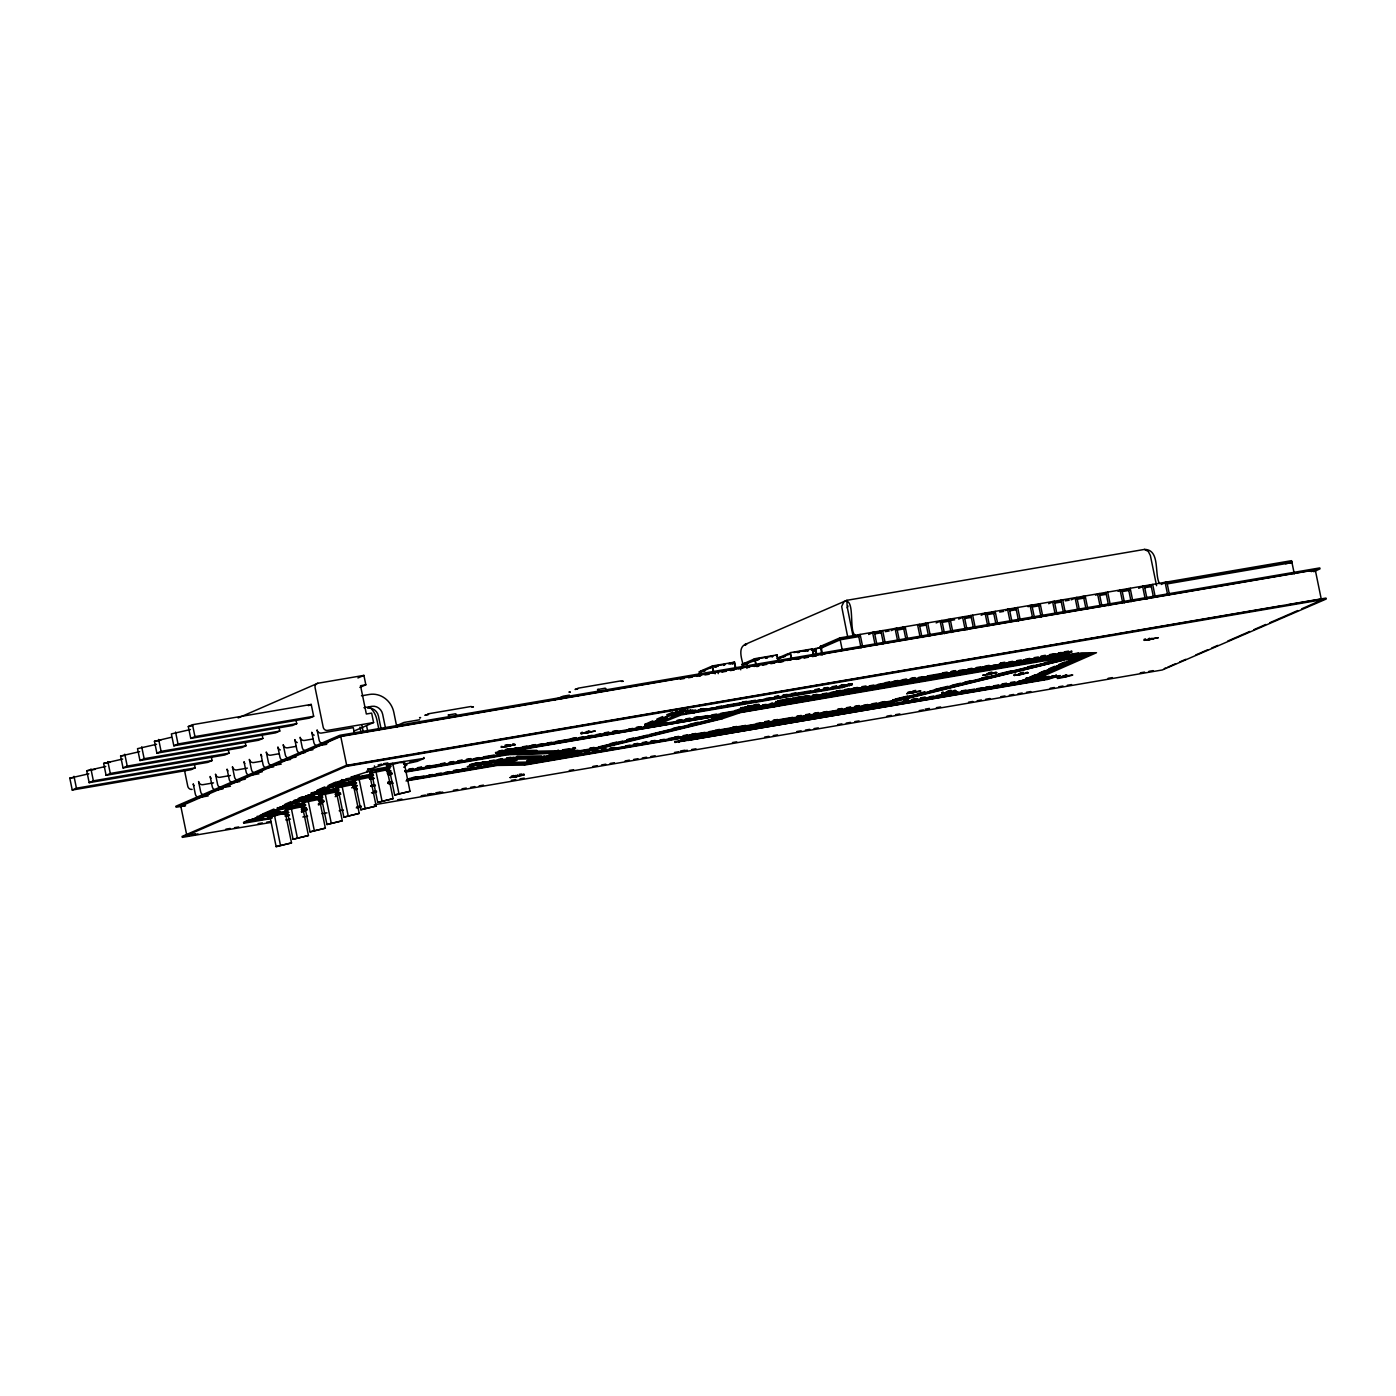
<?xml version="1.0" encoding="UTF-8"?>
<svg xmlns="http://www.w3.org/2000/svg" width="1396" height="1396" viewBox="0 0 1396 1396"><rect width="100%" height="100%" fill="white"/><g stroke="black" fill="none" stroke-linecap="round" stroke-linejoin="round"><path stroke-width="1.5" d="M847.232 607.888L846.849 600.315L1144.511 549.413C1160.53 549.605 1154.108 574.28 1159.535 583.65M473.419 706.882L471.691 707.022M623.14 681.3L621.412 681.423M561.227 698.419L562.099 698.593M268.817 813.502L282.341 809.052L282.149 808.11L268.625 812.559L268.817 813.502L272.447 813.118M472.912 764.432L475.722 764.415M406.864 779.474L508.825 762.042C539.816 755.882 474.884 765.566 467.206 766.77C470.33 765.619 492.526 758.464 483.068 763.909L482.876 762.966L480.468 763.368L480.66 764.31L472.878 765.654L482.353 763.577L482.161 762.635L502.595 759.145M509.121 750.996L501.321 752.322L505.282 751.031M514.81 759.581L504.549 759.703M554.578 752.374L552.921 753.247L556.271 753.247L554.578 753.98M558.819 751.868L561.628 751.833M567.23 751.013L570.004 749.809L569.743 748.727L567.23 751.013C570.563 751.467 548.75 755.48 564.665 750.961L564.455 750.001M561.593 752.776L563.286 752.043M678.665 727.473L714.263 718.818L714.455 719.76L722.884 716.078L722.692 715.136L709.901 720.388L596.79 747.907L561.785 753.718L573.931 749.896L572.971 749.861L575.361 747.645L573.302 748.919M659.959 722.098L661.006 721.924L659.767 721.156C662.036 724.175 646.191 724.786 653.066 723.285M688.437 712.135L842.783 686.326C847.075 686.221 834.546 688.054 842.783 686.326M698.07 711.07L691.491 711.838M718.765 715.066L715.956 715.101M716.898 717.492L721.139 714.752L731.33 712.658M722.884 716.078C726.653 714.717 742.812 710.25 717.352 719.516L595.586 749.059L538.664 758.796L510.168 759.267L472.878 765.654M730.911 713.356L721.662 715.153L722.692 715.136M753.159 705.538L752.444 706.969L760.105 706.882L945.092 675.263C949.367 675.158 936.838 676.99 945.092 675.263M758.272 705.853L758.813 704.439L755.533 704.474L759.005 705.381M787.955 699.728L785.145 699.745M862.763 647.168L860.145 634.43L882.656 630.591L885.273 643.329M882.656 630.591L905.149 626.734L907.766 639.473M846.482 684.721L844.789 685.453M905.149 626.734L927.659 622.895L930.277 635.634M927.659 622.895L950.17 619.056L952.77 631.777M950.17 619.056L972.663 615.2L975.281 627.938M972.663 615.2L995.173 611.361L997.774 624.082M995.173 611.361L1017.667 607.504L1019.848 618.114M1017.667 607.504L1040.177 603.665L1042.777 616.386M1040.177 603.665L1062.67 599.809L1065.288 612.547M1062.67 599.809L1085.181 595.97L1087.781 608.691M1085.181 595.97L1107.674 592.113L1109.855 602.723M1023.198 679.904L1023.268 680.55M1107.674 592.113L1130.184 588.274L1132.784 600.995M1042.917 675.018L1043.807 676.257L1037.647 678.63L1060.384 675.577L1047.244 679.451L674.861 742.463L687.443 738.728L1019.673 681.876L1080.434 655.98L891.904 702.275L524.582 765.078L497.22 765.427L406.027 780.957M1071.43 655.998L1062.426 657.533L1063.42 658.72C1060.768 657.708 1078.707 655.457 1067.905 657.952L1067.713 657.01L1067.015 658.354L1062.513 659.121L1059.721 658.249M1130.184 588.274L1152.677 584.418L1155.295 597.156M1079.998 655.3L1072.18 656.417M1152.677 584.418L1291.579 560.669L1294.301 573.878M745.324 645.301L746.86 643.853C737.297 646.278 741.538 658.458 743.178 664.95M268.381 816.276L270.772 816.677M286.285 814.2L280.771 814.252L267.962 817.655L270.964 817.62M319.963 798.495L314.432 798.564M336.104 786.786L338.495 787.187M337.483 790.694L334.935 791.794M388.28 768.568L385.732 769.685M404.805 762.582L399.273 762.635L386.483 766.055L389.467 766.02M501.164 746.389L502.996 746.703M484.569 762.233L482.353 762.216M514.67 744.085L512.856 743.771M511.529 750.577L513.013 748.902L511.32 749.635L515.595 748.902M523.884 773.977L521.93 774.832M687.757 709.761L685.82 710.599M770.697 705.538L770.889 706.481C763.525 706.969 788.147 700.286 781.708 705.085L781.516 704.142M776.263 701.717L788.147 700.67L787.606 699.832M834.791 688.141L836.291 686.466M1064.537 653.223L1069.039 651.67L1064.066 652.072M1057.4 677.165L1059.337 676.327M716.113 666.625L717.37 666.293L715.537 666.52M848 605.969L847.407 607.853L853.026 636.053M424.995 715.258L428.537 714.403L426.984 714.63M855.19 635.145C848.454 631.812 855.818 596.842 843.987 601.606L841.666 606.457L847.704 636.96M765.636 658.266L767.242 657.673L766.072 657.987M194.341 763.944L195.143 767.905L190.955 769.737L72.243 790.031L69.8 778.148L88.838 773.785M211.267 756.58L212.087 760.541L207.882 762.356L89.17 782.667L86.727 770.784L105.764 766.421M228.194 749.198L229.014 753.159L224.808 754.992L106.096 775.286L103.653 763.403L122.691 759.04M245.12 741.834L245.94 745.796L241.735 747.61L123.023 767.922L120.597 756.039L139.635 751.659M156.561 744.295L137.523 748.657L139.966 760.541L258.679 740.246L262.867 738.414L262.064 734.453M278.991 727.089L279.793 731.05L275.605 732.865L156.893 753.159L154.45 741.293L171.376 737.28M190.414 729.55L171.376 733.912L173.819 745.796L292.532 725.501L296.737 723.669L295.917 719.708M188.303 726.531L192.508 724.716L311.221 704.422L313.664 716.288L309.458 718.12L190.746 738.414L188.303 726.531L192.543 725.815M72.243 790.031L76.431 788.199L195.143 767.905M89.17 782.667L93.375 780.835L212.087 760.541M106.096 775.286L110.301 773.454L229.014 753.159M123.023 767.922L127.228 766.09L245.94 745.796M139.966 760.541L144.154 758.709L262.867 738.414M156.893 753.159L161.081 751.345L279.793 731.05M173.819 745.796L178.025 743.963L296.737 723.669M190.746 738.414L194.951 736.599L313.664 716.288M238.175 717.945L317.834 683.255L363.902 675.385L365.839 684.808L359.871 687.408M357.934 677.985L363.902 675.385M308.429 705.626L311.221 704.422M186.802 835.401L180.799 806.173L340.764 736.495L1315.259 569.882L1321.262 599.111L1286.92 604.991M353.677 731.207L373.587 722.535L371.65 713.094L366.345 714.002L360.534 685.715L365.839 684.808M249.273 819.801L243.462 822.331L253.845 820.551M262.326 814.112L273.93 809.052L274.139 809.994L260.581 815.892L260.389 814.95L269.393 813.414M285.063 804.218L290.874 801.688L291.066 802.63L277.525 808.528L277.315 807.586M298.116 798.529L301.99 796.837M316.997 790.311L324.727 786.943L324.919 787.885L311.378 793.783L311.186 792.841L321.569 791.061M330.049 784.622L335.86 782.092M250.791 819.731L261.436 816.171M338.827 781.394L333.731 783.61L337.937 783.557M257.196 817.375L257.004 816.433C298.412 810.099 247.668 817.951 243.654 823.274L270.667 818.649M336.419 784.046L328.112 785.459L328.304 786.402L341.846 780.504L373.011 775.181M263.355 815.927L257.789 817.288L251.681 819.941L251.873 820.883L272.36 817.916M304.066 803.538L289.112 806.103L285.552 805.195L299.076 800.728L322.598 796.715M314.152 793.801L308.568 795.162L302.478 797.814L302.67 798.756L321.01 796.156M391.072 766.491L371.982 769.754L371.79 768.812L367.602 768.864L367.794 769.807L383.83 764.589L424.087 758.377L423.895 757.435M251.873 820.883L265.415 816.416L288.92 812.402M285.744 806.138L299.268 801.67L322.79 797.657M302.67 798.756L316.194 794.307L337.57 790.642M325.704 788.74L325.495 787.798L319.405 790.45L319.597 791.392L333.121 786.925L356.643 782.912M342.631 781.359L342.439 780.416L336.331 783.069L336.541 784.011L350.064 779.544L373.57 775.53M265.135 815.264L273.319 814.095L279.235 811.512L279.427 812.455M280.282 812.088L273.511 815.037L273.319 814.095M553.758 700.286L563.164 696.203L569.394 695.138M301.99 810.535L305.392 809.052L301.204 809.104M318.916 803.154L322.319 801.67M335.843 795.79L339.245 794.307L335.057 794.359M353.624 788.042L356.172 786.925M390.042 772.18L387.495 773.297L391.752 772.564M301.344 811.408L307.137 808.877M318.271 804.044L324.064 801.513M335.197 796.662L339.071 794.987M403.758 767.242L406.969 764.816M403.81 764.31L417.299 761.344L424.087 758.377M301.536 812.35L307.329 809.82M318.463 804.986L322.336 803.293M598.343 692.294L597.785 689.45A3.856 1.413 80.3 0 1 599.809 692.224M270.021 816.765L276.146 846.639L291.52 842.905L285.377 813.03M286.948 809.401L293.073 839.258L308.446 835.523L302.304 805.649M303.438 799.891L310.017 831.894L325.373 828.16L319.248 798.285M320.818 794.656L326.943 824.513L342.299 820.778L336.174 790.904M337.745 787.274L343.87 817.149L359.226 813.397L352.665 781.411M354.235 777.764L360.796 809.767L376.17 806.033L370.027 776.159M371.161 770.4L377.723 802.403L393.096 798.652L386.954 768.795M388.524 765.148L394.667 795.022L410.023 791.288L403.898 761.413M291.52 842.905L276.146 846.639M308.446 835.523L293.073 839.258M325.373 828.16L310.017 831.894M342.299 820.778L326.943 824.513M359.226 813.397L343.87 817.149M376.17 806.033L360.796 809.767M393.096 798.652L377.723 802.403M410.023 791.288L394.667 795.022M703.985 670.569L699.099 671.755L699.972 675.996M701.298 671.825L701.106 670.883L710.424 666.817L710.634 667.759M711.297 667.48L712.431 665.944L734.575 662.158L735.884 668.527M699.623 672.558L712.292 667.044L713.304 672M713.984 666.224L714.839 666.869M723.634 665.421L724.733 664.967M729.044 663.641L734.575 662.158M735.448 668.213L734.436 663.257L733.249 662.751M743.824 664.566L743.632 663.624L752.95 659.558L773.087 656.103M753.823 660.203L754.957 658.685L777.101 654.899L778.41 661.268M747.663 663.449L741.625 664.496L747.174 663.013L747.366 663.955M757.365 659.593L757.173 658.65L756.684 659.889M742.149 665.281L758.848 659.087L756.248 659.645M771.552 656.364L772.424 657.027M775.775 655.474L777.101 654.899M560.285 751.397L563.443 750.455L563.635 751.397M777.066 658.423L781.935 657.237M779.247 658.511L779.055 657.551L788.391 653.503L788.583 654.445M813.851 655.195L812.542 648.843L790.398 652.63L789.246 654.148M777.589 659.226L790.258 653.712L791.27 658.668M565.991 751.362L573.739 748.954M807.656 650.03L807.848 650.972M811.198 649.419L812.542 648.843M813.763 656.19L812.455 649.821L822.122 647.029M821.982 654.916L820.255 646.435L839.781 637.92L860.145 634.43M811.408 650.361L812.402 649.925L813.414 654.881M812.647 650.763L815.107 649.698M821.11 647.081L839.973 638.862L858.575 635.686M644.9 724.332L648.39 725.239L644.9 724.332L652.822 720.877M656.801 719.149L662.734 716.567M666.712 714.839L672.645 712.257L672.837 713.199L691.16 710.04L686.221 712.292L689.275 711.995L693.027 711.21L692.713 710.285L692.817 711.245L704.02 709.604L852.345 684.546L848.855 683.639L849.047 684.581M812.838 651.705L815.299 650.641M821.302 648.023L840.165 639.804L858.767 636.628M645.092 725.274L675.629 712.71M667.463 718.085L661.669 720.598L661.861 721.54L652.857 723.093C652.909 720.388 644.83 724.96 650.379 723.652M671.319 716.392L682.906 711.349M661.006 721.924L685.488 711.157L676.135 712.85L675.943 711.908L682.993 711.803L678.561 712.728M663.1 722.203L662.908 721.261L655.649 723.023L655.841 723.966L663.1 722.203L681.056 714.979L842.277 687.53L852.345 684.546M868.661 634.482L874.332 632.022L876.95 644.743M875.222 633.365L880.876 630.887L883.494 643.626M891.172 630.626L896.825 628.165L899.443 640.904M899.617 628.689L903.387 627.048L905.707 638.356M922.11 624.85L925.88 623.192L928.602 636.402M711.157 718.975L716.706 716.549M936.175 622.948L941.829 620.47L944.551 633.679M722.343 716.48L704.806 721.575M726.286 714.769L727.194 714.368M596.354 748.483L721.854 717.876L730.213 714.246M731.661 713.775L1077.206 654.096L1090.939 653.939M537.111 761.588L526.658 761.972L596.703 749.32L722.046 718.818L740.561 712.553L1060.402 658.092L1056.72 659.854L1057.47 658.929M758.813 704.439L758.778 705.853M958.668 619.091L964.339 616.631L967.044 629.823M965.229 617.974L970.883 615.496L973.501 628.235M712.257 733.964L692.922 737.263L692.887 738.31L695.086 738.292L688.263 740.334L687.914 739.409L688.036 740.421L1044.278 679.52L1054.032 676.92L693.114 738.205C677.88 742.55 682.941 737.105 691.875 738.746M688.036 740.421L689.083 738.938M809.593 696.081C789.682 695.976 772.11 707.58 752.252 706.027M981.179 615.252L986.832 612.774L989.45 625.513M989.624 613.298L993.394 611.657L995.714 622.965M1005.556 610.576L1009.343 608.935L1011.664 620.243M1012.117 609.459L1015.887 607.801L1018.609 621.011M834.634 687.862L852.153 683.604M1028.067 606.736L1031.836 605.079L1034.558 618.288M1048.675 603.7L1054.346 601.24L1057.051 614.432M1071.186 599.861L1076.84 597.383L1079.457 610.122M1079.632 597.907L1083.401 596.267L1086.018 609.005M1095.563 595.185L1099.35 593.544L1101.671 604.852M1118.074 591.346L1121.843 589.688L1124.565 602.898M1124.635 590.211L1128.404 588.571L1131.109 601.781M1138.682 588.309L1144.354 585.849L1147.058 599.041M1145.244 587.192L1150.915 584.732L1153.515 597.453M1161.193 584.47L1166.847 581.992L1169.464 594.731M1063.508 653.642L1071.762 651.094L1069.144 653.276L1061.885 655.038L955.649 673.204A16.787 1.413 -11.6 0 0 951.81 674.861L1081.708 652.892L1096.488 652.717L1042.864 676.222L1043.807 676.257M1050.089 661.879L1063.211 657.778M501.792 764.397L524.39 764.135L891.573 701.438L1063.42 658.72M1062.705 659.209L1065.445 658.005M1070.732 656.888L1061.641 660.517L890.805 702.014L529.067 763.856L500.623 764.327L407.283 780.294M1029.41 677.322L1035.256 674.792M1039.148 673.099L1044.976 670.551M1048.867 668.859L1054.695 666.311M1058.587 664.618L1064.433 662.088M1068.324 660.378L1074.152 657.848M1029.498 678.491L1028.468 678.491L1085.896 653.921L1086.088 654.864L1032.621 678.142C1021.837 680.655 1039.758 678.386 1037.123 677.374L1037.961 676.432L1036.268 677.165M1086.821 654.707L1090.677 652.857L1090.869 653.799M1037.123 677.374L1094.324 652.63M1037.699 677.426L1043.615 675.315M1311.263 571.627L1319.813 567.91L339.786 735.308L175.861 806.26L185.354 804.864M1313.758 571.732L1320.005 568.853L339.978 736.25L176.053 807.202L185.546 805.806M1167.789 667.148L1175.798 663.658M1179.795 661.913L1185.797 659.313M1195.796 654.951L1207.784 649.733M1211.78 647.988L1217.783 645.371M1227.782 641.026L1249.769 631.446M1253.783 629.701L1265.771 624.466M1269.767 622.738L1297.774 610.541M1301.77 608.796L1326.008 598.081L345.981 765.479L182.056 836.431L189.402 835.401M744.609 644.655L846.849 600.315M425.274 715.118L426.426 714.752M797.657 652.647L799.332 652.264M388.838 763.996L386.291 765.113L389.275 765.078M369.957 772.04L371.912 771.36M353.031 779.404L354.985 778.741M385.924 770.627L388.472 769.51L369.556 773.419L372.54 773.384M319.161 794.167L321.115 793.486M368.788 777.049L371.353 775.949L368.352 775.984M368.998 777.991L371.545 776.891L352.63 780.8L355.614 780.765M352.054 785.372L354.619 784.255L335.686 788.164L338.687 788.129M335.127 792.736L337.675 791.637L318.759 795.546L321.761 795.511M318.201 800.117L320.748 799.001L301.833 802.909L304.817 802.875M301.274 807.481L303.822 806.382L284.906 810.291L287.89 810.256M499.122 751.502L502.892 750.385M472.162 764.31L470.208 765.165L474.884 764.781M482.876 762.966L480.399 763.629M580.893 732.76L582.394 732.237M558.068 751.746L556.114 752.584L568.137 750.629C569.69 747.698 571.557 751.205 566.305 751.065M660.57 721.54L662.053 721.034M700.251 709.709C701.35 710.948 697.895 712.396 698.349 710.494L699.92 709.953M743.143 707.231C737.734 709.936 749.408 705.556 749.198 708.034L753.578 706.952L753.386 706.01M731.661 713.478L732.97 712.518M835 686.902L836.483 686.396M682.417 739.479L680.463 740.334L682.749 740.299M692.94 738.187L694.423 737.681M937.292 675.839L946.593 673.57M994.598 672.575L996.081 672.052M941.724 692.486L943.207 691.98M1055.446 654.043L1053.945 655.719L1055.446 654.043L1049.042 655.143M953.747 690.688L955.23 690.182M1060.192 657.917L1069.476 655.649M1013.985 674.512L1015.468 673.989M1072.198 656.12L1074.135 655.265L1071.866 655.3M1025.99 672.715L1027.473 672.191M1144.039 639.403L1145.54 638.897M1040.439 678.491L1041.922 677.967M1051.886 676.816L1054.399 675.839L1051.554 675.996M713.792 673.204L715.433 673.675M502.822 750.647L501.129 751.38L502.159 751.362M675.943 711.908L676.519 712.85L652.019 723.46L651.827 722.517M684.529 710.651L685.296 710.215L682.243 710.512M687.687 710.529L686.029 711.349L687.059 711.332M652.246 722.482L650.553 723.215L651.583 723.215M566.375 750.804L568.067 750.071L567.038 750.071M677.147 715.049L695.417 711.506M658.354 721.889L659.767 721.156M745.359 706.882C739.967 709.081 755.306 705.277 752.444 706.969M770.993 703.375L772.442 702.903M778.951 701.263L782.667 700.234M780.591 701.734L778.898 702.467L784.552 701.787M837.199 687.722L846.691 685.663L832.033 687.181M947.099 674.39L948.791 673.64L940.991 674.983L941.183 675.926L943.452 675.367M955.457 672.261L954.009 672.732A16.787 1.413 -11.6 0 0 951.618 673.919L954.672 673.622M1064.415 652.962L1066.108 652.211L1065.078 652.229M792.893 698.349L793.085 699.291L1066.3 653.154L1058.5 654.497L1058.308 653.555L1063.054 652.508M1164.351 668.492L1165.8 668.021M419.568 717.631L420.632 717.649L419.638 717.701M569.114 692.084L570.353 692.067L569.271 692.032M505.666 745.621L510.168 744.853L505.736 745.761M510.36 745.796L505.858 746.563L510.36 745.796L510.116 744.696M505.212 751.659L503.624 750.734L504.881 750.35L505.212 751.659L508.319 750.908L508.127 749.966M372.715 793.382L373.709 791.916M478.409 763.664L479.858 764.223L475.425 765.148L514.129 758.22L541.299 757.906L541.107 756.964L516.031 757.243M588.641 731.591L590.089 732.15L585.657 733.075L590.089 732.15M691.177 712.588L692.189 711.122L692.521 712.414C700.775 710.686 688.245 712.536 692.521 712.414M653.241 723.512C660.954 720.51 654.829 725.78 652.874 722.325M561.332 752.566L565.764 751.659L561.332 752.566L561.07 751.484M514.67 776.944L515.682 775.478L516.014 776.787C524.268 775.059 511.739 776.891 516.014 776.787M749.408 706.568L750.856 707.144L746.424 708.051L750.856 707.144M725.745 715.433L724.158 714.508L727.595 715.049L728.59 713.583M784.639 701.42L784.308 700.129L781.202 700.879L781.463 701.961L784.639 701.42L785.651 699.954M785.704 700.111L782.615 700.862M775.269 705.8L774.012 706.184L778.514 705.416L776.909 704.491L775.269 705.8L778.514 705.416M688.856 739.775L689.868 738.31L686.692 738.85L687.024 740.142L688.856 739.775L688.525 738.467M911.274 693.009L912.286 691.544L912.618 692.852C920.871 691.125 908.342 692.957 912.618 692.852M991.718 673.622C983.726 673.919 990.794 676.17 991.509 672.68L990.165 672.855M1060.559 654.201L1059.302 654.584L1063.804 653.817L1062.199 652.892L1060.559 654.201L1063.804 653.817M949.472 691.317L950.728 690.95L949.332 690.968M1066.282 658.074L1064.677 657.15L1065.951 656.766L1066.282 658.074L1069.371 657.324L1069.179 656.382M946.488 692.817L950.92 691.893L946.488 692.817L946.226 691.718L947.64 691.701M1023.111 673.762C1014.944 674.373 1022.483 675.821 1022.971 672.959M1151.787 638.234L1153.236 638.81L1148.803 639.717L1148.542 638.635L1149.955 638.618M1148.734 639.577L1153.236 638.81M1035.658 678.02L1031.155 678.788L1035.658 678.02L1035.466 677.077M1045.133 678.648C1054.312 677.374 1044.121 678.177 1045.185 678.805M1067.05 676.24L1062.618 677.165L1067.05 676.24L1066.806 675.14L1063.612 675.699M576.147 689.153C571.871 690.305 581.102 688.019 576.705 689.031M716.637 666.52L715.345 666.625M338.041 786.123L341.043 785.32M287.262 808.232L290.263 807.429M675.298 711.89L677.584 711.279M690.2 711.14L685.96 712.606L688.245 712.571M698.349 710.494L702.607 709.761M751.397 706.551L755.62 705.085L753.351 705.12M777.834 701.176L780.277 700.53M786.629 700.46L786.873 701.385L789.264 700.74L791.148 698.907L786.157 699.309M844.72 685.715L848.314 684.145M779.038 704.823L781.324 704.212M511.407 776.124L513.693 775.513M947.029 674.652L951.252 673.186L948.983 673.221M908.011 692.189L910.297 691.578M1036.198 677.426L1039.776 675.856M758.639 659.366L756.981 659.732M754.049 666.485L757.766 665.473L757.958 666.415M378.089 765.008L381.789 764.101M390.234 767.975L366.904 771.971L350.867 777.171L355.055 777.136M409.709 762.199L417.107 760.401L417.299 761.344M340.537 780.643L373.378 774.588M343.625 784.151L323.61 788.025L316.805 790.974L320.993 790.939M314.065 793.591L299.878 798.355L304.066 798.303M498.267 751.275L501.897 750.385M298.988 800.519L282.952 805.736L291.38 804.951M495.475 752.496L508.702 750.594M507.83 753.753L508.022 754.695L405.887 772.023M508.022 754.695L554.77 753.317L553.113 754.189L556.463 754.189L550.024 755.969A11.779 0.995 -11.6 0 1 544.684 756.807L517.27 757.155L487.047 762.251M691.561 710.564L692.748 710.285M474.361 763.961L479.107 762.931M701.141 708.994L701.473 709.901M685.942 713.234L686.221 714.159M692.591 711.803L688.629 713.094L844.999 686.396M479.107 764.188L482.719 763.438M485.302 762.495L487.989 762.164M514.548 759.319L514.897 760.227M511.111 760.611L513.362 760.052M558.086 751.048L558.051 750.071M555.748 753.247L556.097 754.154M755.725 705.416L741.014 708.453L738.205 709.674L741.363 709.936L735.169 711.437L505.718 750.455L495.667 753.439L719.202 715.747L726.478 715.712M544.178 756.824L543.986 755.882M747.82 707.266L743.859 708.557L757.487 707.789M741.241 709.639L740.822 707.51M527.165 761.972L526.711 760.768L530.428 759.738L596.493 748.378M777.677 700.984L781.306 700.094M610.349 743.632L616.631 742.096M627.083 739.566L633.348 738.03M673.099 728.363L679.363 726.845M689.816 724.297L698.192 722.255M793.085 699.291L793.05 698.314M598.203 747.052L622.738 741.084M626.821 740.089L647.273 735.116M649.367 734.593L674.495 728.485M601.397 746.738L615.968 743.178M636.768 738.118L643.015 736.599M653.38 734.087L671.895 729.585M688.35 725.571L694.527 724.07M777.747 705.381L781.359 704.614M955.649 673.204L960.396 672.157M687.094 739.531L683.133 740.822L689.275 739.88M1058.534 652.996L1059.93 653.677L1059.669 652.735M1071.954 652.054L1056.248 654.427M1056.964 658.947L1057.313 659.854M895.133 699.117L907.749 696.046M918.271 693.48L924.588 691.945M935.111 689.397L947.727 686.326M951.932 685.296L960.361 683.255M964.566 682.225L970.883 680.69M981.405 678.124L987.705 676.589M998.227 674.041L1010.861 670.952M1027.683 666.869L1034 665.334M1044.522 662.768L1050.839 661.233M893.492 699.972L925.234 692.259M929.474 691.229L942.16 688.141M946.401 687.111L1045.848 662.908M1059.843 660.43L1066.143 658.895L1066.352 659.837M1027.962 677.793L1025.606 678.386L1025.816 679.329M1043.039 675.315L1043.37 676.222M1038.484 679.974L1056.685 676.17L1056.877 677.112M374.913 770.575L378.508 769.754M504.951 745.272L507.69 744.644M506.102 750.926L508.842 750.315M680.794 711.82L683.534 711.21M307.19 800.065L310.785 799.262M474.448 763.699L477.188 763.089M560.354 751.135L563.443 750.455M726.635 714.7L729.375 714.089M1058.185 653.293L1061.1 652.63M684.703 738.868L690.217 737.734M1069.912 656.731L1066.806 657.411M1046.86 678.037L1047.733 678.875L1047.349 677.933L1044.644 678.439M1047.052 678.98L1050.054 678.299M1064.572 676.048C1038.048 683.621 1095.197 670.342 1062.077 676.781M755.899 659.697L758.831 659.174M759.145 659.296L757.19 659.645L758.848 659.331M766.125 657.9L767.259 657.691M681.545 711.245L678.369 711.785L679.555 711.262L679.904 712.553M586.652 731.609L589.845 731.068M506.87 750.333L503.677 750.874M756.841 708.348L503.869 751.816M747.418 706.585L750.664 706.202M476.42 763.682L479.613 763.141M775.216 705.224L778.253 704.317M562.483 751.467L565.572 750.716L562.326 751.118L562.675 752.409M595.394 748.116L597.244 747.75M1067.923 656.748L1064.747 657.289M517.672 775.461L514.426 775.862M472.197 706.9L473.192 706.76M621.918 681.3L622.895 681.161M504.183 751.083L510.814 750.245L510.622 749.303L507.568 749.6M840.968 685.488L845.47 684.721M653.607 722.919L656.085 722.447M388.559 775.042L391.037 774.553M747.628 706.324L752.13 705.556M734.977 710.494L737.454 710.023M354.514 788.845L356.992 788.356M957.726 671.703L968.65 669.783M354.706 789.787L357.184 789.298M942.352 675.42L948.983 674.6L939.491 676.659M549.832 755.009L552.31 754.538M303.106 808.685L305.584 808.197M1031.522 678.194L1034 677.706M1044.33 676.728L1046.005 676.414M577.333 695.906L578.572 695.662M680.323 710.669L685.488 709.779M692.94 710.529L695.714 710.006M841.509 685.174L844.283 684.651M505.631 749.757L510.796 748.884M655.073 721.61L657.848 721.086M839.205 686.849L841.98 686.326M652.77 723.285L655.544 722.762M344.655 784.517L348.285 783.819M941.515 675.786L944.289 675.263M1148.262 639.351L1151.037 638.827M989.083 672.628L991.875 672.104M371.476 792.806L376.641 791.933M913.036 690.95L915.811 690.427M1020.493 672.767L1023.268 672.244M687.914 739.409L685.139 739.95L689.415 739.217M948.25 690.758L951.025 690.235M1035.745 676.362L1026.008 678.945L1028.276 678.927M1030.667 678.561L1033.441 678.037M1047.715 677.584L1040.16 679.765L1044.836 679.381M1285.559 563.722L1291.981 562.553L1167.248 583.877M361.477 695.819L369.416 694.458A21.83 20.225 66.5 0 1 393.829 712.344L396.883 727.281M154.45 741.293L160.802 740.194M363.92 707.702L371.86 706.341A9.667 8.952 66.5 0 1 382.661 714.263L385.279 727.054M120.597 756.039L124.837 755.306M103.653 763.403L110.022 762.321M874.524 632.964L881.085 631.83M897.017 629.107L903.578 627.991M919.528 625.268L926.089 624.134M942.021 621.412L948.582 620.295M964.531 617.573L971.093 616.439M987.024 613.716L993.586 612.6M1009.535 609.878L1016.096 608.761M1032.028 606.021L1038.589 604.904M1054.538 602.182L1061.1 601.065M1077.031 598.326L1083.593 597.209M1099.542 594.487L1106.103 593.37M1122.035 590.63L1128.596 589.513M1144.545 586.791L1151.107 585.674M1167.039 582.935L1291.789 561.611M885.186 631.655L889.165 630.975M950.693 620.452L954.69 619.772M999.693 612.076L1003.672 611.396M1065.2 600.873L1069.179 600.193M874.716 633.906L881.277 632.772M897.209 630.05L903.77 628.933M919.72 626.211L926.281 625.076M942.213 622.354L948.774 621.237M964.723 618.515L971.284 617.398M987.216 614.659L993.778 613.542M1009.727 610.82L1016.288 609.703M1032.22 606.963L1038.781 605.847M1054.73 603.124L1061.292 602.008M1077.223 599.268L1083.785 598.151M1099.734 595.429L1106.295 594.312M1122.244 591.572L1128.788 590.456M1144.737 587.733L1151.299 586.617M86.727 770.784L95.207 769.336M373.587 722.535L327.519 730.405A3.856 3.577 66.5 0 1 323.209 727.246L315.077 687.635A3.856 3.577 66.5 0 1 317.834 683.255M826.554 645.179L820.918 646.139L822.663 654.619M428.066 713.845L471.22 706.463M577.787 688.245L620.941 680.864M711.105 666.538L714.647 665.927M753.631 659.261L757.173 658.65M822.453 647.465L814.915 648.756L816.084 654.41M712.449 666.485L725.274 664.287M728.555 663.728L732.586 663.03L732.778 663.973M793.818 652.56L808.528 650.047M714.298 666.695L718.329 666.014M730.405 663.938L734.436 663.257M804.34 651.304L808.371 650.606M812.455 649.821L816.206 649.175M69.8 778.148L74.04 777.432M701.106 670.883L705.12 670.202M743.632 663.624L747.645 662.926M779.055 657.551L785.093 656.521M419.515 719.778L403.933 722.465L395.766 726.025L401.49 725.048M597.488 689.572L604.887 688.228A3.856 1.413 80.3 0 1 606.894 691.02M312.966 738.99L304.468 740.456A3.856 3.577 66.5 0 1 300.14 737.28L302.269 747.663A3.856 3.577 66.5 0 0 306.596 750.821L312.966 749.739M721.54 671.668L725.745 670.935M729.951 670.22L734.139 669.504M738.344 668.789L742.55 668.073M761.954 664.758L766.125 664.042M770.313 663.327L774.501 662.611M778.689 661.896L782.859 661.181M787.047 660.465L791.235 659.75M795.423 659.034L799.594 658.319M803.782 657.603L807.97 656.888M812.158 656.172L816.328 655.457M820.516 654.741L824.704 654.026M680.201 679.171L684.319 678.473M688.437 677.775L692.556 677.06M696.691 676.362L700.809 675.647M704.928 674.949L709.046 674.251M722.133 672L726.234 671.302M730.317 670.604L734.418 669.905M762.617 665.089L766.718 664.391M770.801 663.693L774.885 662.978M778.985 662.28L783.069 661.582M796.017 659.383L800.1 658.668M804.183 657.97L808.284 657.272M812.367 656.574L816.468 655.876M756.632 666.555L758.883 666.171M296.039 746.371L287.524 747.82A3.856 3.577 66.5 0 1 283.214 744.661L285.342 755.027A3.856 3.577 66.5 0 0 289.653 758.203L296.039 757.103M327.763 742.724L323.523 743.457A3.856 3.577 66.5 0 1 319.195 740.281L317.067 729.916A3.856 3.577 66.5 0 0 321.394 733.075L353.275 727.63L354.567 733.842M326.699 744.312L318.183 745.778A3.856 3.577 66.5 0 1 313.873 742.602L311.744 732.237A3.856 3.577 66.5 0 0 314.187 735.203M279.095 753.735L270.597 755.201A3.856 3.577 66.5 0 1 266.287 752.025L268.416 762.408A3.856 3.577 66.5 0 0 272.726 765.566L281.242 764.118M305.515 752.427L301.257 753.142A3.856 3.577 66.5 0 1 296.947 749.984L294.818 739.601A3.856 3.577 66.5 0 0 297.243 742.567M262.169 761.117L253.671 762.565A3.856 3.577 66.5 0 1 249.343 759.407L251.489 769.772A3.856 3.577 66.5 0 0 255.8 772.948L262.169 771.848M290.7 759.424L284.33 760.523A3.856 3.577 66.5 0 1 280.003 757.347L277.874 746.982A3.856 3.577 66.5 0 0 280.317 749.949M247.371 768.132L236.744 769.946A3.856 3.577 66.5 0 1 232.417 766.77L234.545 777.153A3.856 3.577 66.5 0 0 238.873 780.312L245.242 779.23M273.773 766.805L267.404 767.887A3.856 3.577 66.5 0 1 263.076 764.729L260.947 754.346A3.856 3.577 66.5 0 0 261.802 756.161M230.445 775.495L219.818 777.31A3.856 3.577 66.5 0 1 215.49 774.152L217.619 784.517A3.856 3.577 66.5 0 0 221.947 787.693L230.445 786.245M258.975 773.82L250.46 775.269A3.856 3.577 66.5 0 1 246.15 772.093L244.021 761.727A3.856 3.577 66.5 0 0 244.876 763.525M213.518 782.877L202.874 784.692A3.856 3.577 66.5 0 1 198.564 781.533L200.692 791.898A3.856 3.577 66.5 0 0 205.003 795.057L209.26 794.341M239.92 781.551L233.533 782.633A3.856 3.577 66.5 0 1 229.223 779.474L227.094 769.109A3.856 3.577 66.5 0 0 227.949 770.906M409.011 755.096L346.766 765.741L340.764 736.495M413.303 754.364L572.151 727.194M576.443 726.461L947.779 662.978M952.072 662.245L1110.902 635.075M1115.195 634.342L1282.627 605.724M680.218 710.407L683.935 709.779M222.976 788.915L216.607 790.014A3.856 3.577 66.5 0 1 212.297 786.855L210.15 776.473A3.856 3.577 66.5 0 0 211.023 778.27M383.638 763.647L387.879 762.931M742.323 702.083L746.598 701.35M774.414 696.587L778.689 695.854M782.964 695.121L787.239 694.388M791.532 693.655L795.807 692.94M815.055 689.641L819.33 688.909M823.605 688.176L827.88 687.443M832.173 686.71L836.448 685.977M702.38 709.36L706.62 708.627M717.247 706.812L721.505 706.079M725.763 705.364L755.515 700.269M766.142 698.454L770.4 697.721M774.64 697.005L778.898 696.272M783.156 695.54L810.779 690.811M815.037 690.095L819.278 689.362M823.535 688.629L827.793 687.914M208.179 795.929L199.68 797.395A3.856 3.577 66.5 0 1 195.353 794.219L193.224 783.854A3.856 3.577 66.5 0 0 194.096 785.651M784.971 699.326L788.705 698.698M1064.747 651.775L1068.464 651.147L1068.655 652.089M795.58 698.017L799.856 697.285M804.113 696.569L808.389 695.836M812.664 695.103L816.922 694.37M836.152 691.09L840.409 690.357M844.685 689.624L848.96 688.891M853.218 688.158L857.493 687.443M861.768 686.71L866.044 685.977M885.256 682.696L889.514 681.963M893.789 681.231L898.064 680.498M902.34 679.765L906.597 679.032M910.873 678.316L915.148 677.584M942.893 672.837L947.169 672.104M951.444 671.371L955.702 670.638M1000.548 662.978L1004.806 662.245M1041.102 656.05L1045.377 655.317M1049.652 654.584L1053.91 653.851M813.868 695.348L818.143 694.615M822.419 693.882L826.694 693.149M830.969 692.416L858.767 687.67M869.446 685.837L873.721 685.104M877.997 684.372L905.795 679.625M910.07 678.892L914.345 678.159M918.62 677.426L922.896 676.694M927.171 675.978L946.418 672.68M950.693 671.947L954.969 671.214M959.244 670.481L963.519 669.748M967.794 669.033L972.07 668.3M976.345 667.567L980.62 666.834M984.895 666.101L989.171 665.369M999.868 663.536L1004.143 662.803M1008.418 662.088L1012.693 661.355M1016.969 660.622L1021.244 659.889M1025.519 659.156L1029.794 658.423M1034.07 657.691L1038.345 656.958M648.198 724.297L655.649 723.023M650.745 724.158L658.546 722.831M766.247 704.404L762.792 704.858M972.872 669.05L977.095 668.335M981.318 667.602L985.541 666.887M989.764 666.171L993.987 665.438M998.192 664.723L1002.415 664.007M1006.638 663.275L1010.861 662.559M1015.084 661.826L1019.307 661.111M1023.53 660.395L1027.753 659.662M1038.31 657.865L1042.533 657.15M1046.756 656.417L1050.979 655.701M787.798 700.775L1062.391 653.834M505.526 749.512L509.261 748.867M1064.607 653.904L759.913 705.94L760.105 706.882M522.68 746.79L526.973 746.057M531.265 745.324L535.558 744.591M572.011 738.362L576.286 737.629M604.171 732.865L608.464 732.132M612.757 731.399L617.032 730.666M636.332 727.368L640.624 726.635M644.917 725.903L657.778 723.704M677.077 720.406L681.37 719.673M685.663 718.94L689.938 718.207M694.231 717.474L698.524 716.724M759.424 706.481L763.699 705.748M767.975 705.015L780.8 702.816M785.076 702.083L789.368 701.35M825.717 695.138L829.992 694.405M834.267 693.672L838.542 692.94M874.891 686.727L879.166 685.994M915.514 679.782L919.79 679.049M924.065 678.316L928.34 677.584M510.622 749.303L513.013 748.902M515.159 748.535L534.424 745.237M538.699 744.504L542.974 743.771M547.249 743.038L551.542 742.306M555.817 741.573L575.082 738.292M579.357 737.559L583.633 736.826M587.908 736.093L592.201 735.36M596.476 734.628L600.751 733.895M605.026 733.162L609.319 732.429M613.594 731.696L617.87 730.963M628.566 729.148L632.859 728.415M637.134 727.682L641.41 726.95M645.685 726.217L649.978 725.484M654.253 724.751L658.528 724.018M662.803 723.285L667.096 722.552M677.793 720.72L682.068 719.987M686.343 719.254L690.619 718.539M694.911 717.806L707.737 715.607M712.03 714.874L716.305 714.141M720.58 713.408L954.969 674.024M354.863 776.193L359.104 775.461M958.982 672.889L963.275 672.157M967.568 671.424L971.878 670.691M976.17 669.958L980.463 669.225M999.815 665.909L1004.125 665.177M1008.418 664.444L1012.711 663.711M1017.021 662.96L1021.314 662.228M1057.854 655.98L1062.164 655.248M180.799 806.173L185.092 805.44M511.18 750.106L523.971 747.924M528.246 747.192L532.504 746.459M536.779 745.726L541.037 745.01M545.312 744.277L549.57 743.545M560.232 741.712L564.508 740.997M568.765 740.264L573.041 739.531M577.298 738.798L581.574 738.065M585.831 737.35L590.107 736.617M594.364 735.884L598.64 735.151M602.898 734.418L607.173 733.703M617.835 731.87L622.093 731.138M626.368 730.405L630.626 729.689M634.901 728.956L639.159 728.223M643.434 727.49L647.692 726.758M651.967 726.042L656.225 725.309M660.5 724.576L671.162 722.762M675.437 722.029L679.695 721.296M683.97 720.563L688.228 719.83M692.503 719.115L696.761 718.382M701.019 717.649L711.698 715.816M959.261 673.291L963.537 672.558M967.812 671.825L972.105 671.092M976.38 670.359L980.673 669.626M984.948 668.893L989.223 668.16M999.937 666.328L1004.213 665.595M1008.505 664.88L1012.781 664.147M1017.073 663.414L1021.348 662.681M1025.624 661.948L1038.484 659.75M1042.76 659.017L1047.035 658.284M1057.749 656.452L1078.358 652.996M760.872 707.65L764.903 706.969M768.934 706.271L774.361 705.591M784.343 703.654L788.635 702.903M792.928 702.171L797.238 701.438M801.531 700.705L805.824 699.972M833.761 695.191L838.054 694.458M842.346 693.725L846.657 692.992M883.179 686.745L887.472 686.012M915.41 681.231L919.702 680.498M923.995 679.765L928.288 679.032M947.622 675.734L951.932 675.001M956.225 674.251L960.518 673.518M964.811 672.785L969.121 672.052M988.455 668.754L992.748 668.021M997.041 667.271L1001.351 666.538M1005.644 665.805L1009.936 665.072M1046.459 658.825L1050.752 658.092M345.807 778.846L349.96 778.148M354.113 777.432L372.017 774.222M386.884 771.691L391.124 770.958M501.321 752.322L1074.588 655.003L1086.088 654.864M354.026 777.677L358.266 776.944M362.506 776.228L366.747 775.495M770.819 706.638L774.536 706.01M408.766 769.213L413.041 768.481M417.317 767.748L421.592 767.015M425.867 766.282L430.143 765.549M440.839 763.734L445.115 763.001M449.39 762.268L453.665 761.535M457.94 760.803L462.216 760.07M466.508 759.337L470.784 758.604M498.581 753.857L502.857 753.125M507.132 752.392L511.407 751.659M408.819 769.65L413.076 768.917M417.352 768.184L421.609 767.468M425.885 766.736L445.08 763.455M449.338 762.722L453.613 761.989M457.871 761.256L462.146 760.523M466.404 759.808L470.679 759.075M474.937 758.342L479.212 757.609M483.47 756.876L494.132 755.062M498.407 754.329L502.665 753.596M506.94 752.88L513.344 751.781M721.854 716.096L729.654 714.769M404.683 770.889L518.021 751.502L517.829 750.559L536.814 750.35M407.807 770.714L412.047 769.999M416.287 769.266L426.879 767.451M431.12 766.736L435.36 766.003M439.6 765.287L443.841 764.554M448.064 763.839L452.304 763.106M456.544 762.39L460.785 761.658M465.025 760.942L469.265 760.209M473.506 759.494L477.746 758.761M488.338 756.946L492.579 756.231M496.819 755.498L501.059 754.782M1062.391 658.738L1070.174 657.411M391.944 773.506L387.687 774.239L387.442 772.721M404.753 771.325L513.536 752.723L555.364 752.095L569.952 749.669M388.105 774.623L392.346 773.89M405.049 771.726L510.901 753.613L510.709 752.671M339.699 783.034L344.289 782.475M348.529 781.743L352.787 781.027M340.572 783.331L344.725 782.615M348.878 781.917L353.031 781.202M354.863 781.411L336.541 784.011M369.835 778.863L374.111 778.13M330.957 785.878L335.11 785.163M339.263 784.447L343.416 783.749M347.569 783.034L351.722 782.318M328.304 786.402L355.317 781.795M369.853 779.3L374.006 778.602M347.901 783.418L354.305 782.336M324.919 787.885L356.085 782.545M489.891 760.872L494.079 760.157M498.267 759.441L502.438 758.726M506.626 758.011L510.814 757.295M506.591 758.464L513.937 757.278M324.919 790.049L329.194 789.316M325.251 790.206L329.491 789.49M331.951 789.281L337.972 788.025M475.896 764.834L470.312 765.776L470.504 766.718M558.941 750.507L555.172 751.153L555.364 752.095M562.728 749.861L568.399 748.884M319.597 791.392L337.937 788.792M352.891 786.227L357.167 785.494M558.505 751.031L575.553 748.588M316.107 792.893L320.26 792.178M324.413 791.462L328.566 790.764M332.719 790.049L336.872 789.333M311.378 793.783L338.373 789.159M352.926 786.681L357.079 785.965M328.828 791.166L316.002 793.347L316.194 794.307M333.103 790.433L337.378 789.7M564.665 750.961L551.385 753.159L505.3 754.049M339.141 789.927L307.993 795.249L294.451 801.147L294.259 800.205L306.719 798.076M351.618 787.798L355.771 787.082M413.041 777.432L417.299 776.717M453.403 770.54L457.644 769.807M461.901 769.091L466.142 768.358M502.246 762.181L506.504 761.448M387.774 782.196L392.049 781.481M409.133 778.549L424.07 776.002M428.345 775.269L432.603 774.536M436.878 773.803L441.153 773.07M445.411 772.354L449.687 771.622M453.962 770.889L473.174 767.608M477.432 766.875L481.707 766.142M485.983 765.409L490.24 764.676M494.516 763.961L498.791 763.228M558.784 753.072L566.567 751.746M409.203 778.985L413.46 778.27M417.701 777.537L421.941 776.804M426.181 776.089L430.422 775.356M434.662 774.64L438.902 773.908M457.993 770.644L462.25 769.911M466.491 769.196L470.731 768.463M474.972 767.748L479.212 767.015M483.452 766.299L487.693 765.566M370.76 785.634L375.001 784.918M387.756 782.737L391.997 782.004M548.593 755.236L562.536 752.845M565.153 752.392L569.289 751.694M573.424 750.978L577.56 750.28M589.897 748.169L594.12 747.436M370.9 786.07L375.175 785.337M387.966 783.139L392.241 782.423M407.178 779.858L504.584 763.28M541.107 756.964L570.755 751.886M574.978 751.17L579.218 750.437M589.81 748.622L594.05 747.907M310.121 797.046L314.397 796.313M371.214 786.454L375.454 785.739M388.193 783.557L392.433 782.824M310.436 797.221L314.676 796.488M389.03 783.854L393.288 783.139M310.872 797.36L315.025 796.662M335.965 793.609L340.24 792.876M292.951 801.321L322.319 796.523M335.982 794.045L340.135 793.347M291.066 802.63L322.214 797.308M336.75 794.813L340.903 794.097M569.149 755.131L573.459 754.398M601.397 749.617L605.69 748.884M609.982 748.151L614.275 747.418M633.627 744.103L637.92 743.37M642.212 742.637L646.523 741.904M650.815 741.171L655.108 740.438M674.46 737.123L678.753 736.39M683.045 735.657L687.338 734.924M691.648 734.191L695.941 733.458M715.275 730.143L719.586 729.41M732.481 727.211L736.774 726.478M764.711 721.697L769.004 720.964M773.297 720.231L777.607 719.498M796.942 716.183L801.234 715.45M805.527 714.717L809.837 713.984M814.13 713.251L818.422 712.518M837.775 709.203L842.067 708.47M846.36 707.737L850.67 707.004M854.963 706.271L859.255 705.538M503.049 762.495L531.51 762.024L540.077 760.558M544.353 759.825L548.645 759.092M552.921 758.36L572.203 755.062M576.478 754.329L580.771 753.596M585.064 752.863L589.339 752.13M593.632 751.397L597.907 750.664M602.2 749.931L606.475 749.198M610.767 748.465L615.043 747.733M625.757 745.9L630.032 745.167M634.325 744.434L638.6 743.702M642.893 742.969L647.168 742.236M651.461 741.503L655.736 740.77M660.029 740.037L664.322 739.304M668.597 738.571L679.311 736.756M683.586 736.024L705.015 732.359M709.29 731.626L713.583 730.893M717.858 730.16L745.708 725.397M756.423 723.564L760.715 722.831M764.991 722.098L769.283 721.366M773.559 720.633L792.841 717.335M797.116 716.602L801.409 715.869M805.684 715.136L809.977 714.403M814.269 713.67L818.545 712.937M822.837 712.204L827.113 711.471M837.827 709.639L842.102 708.906M846.395 708.173L850.67 707.44M854.963 706.708L859.238 705.975M863.531 705.259L867.806 704.526M872.099 703.793L876.374 703.061M880.667 702.328L884.959 701.595M533.132 762.181L889.531 701.333L1054.207 661.39A14.763 1.239 -11.6 0 0 1057.679 659.872L1056.72 659.854M295.62 804.236L299.861 803.503M279.392 807.22L291.869 805.091M296.022 804.393L300.175 803.677M691.509 737.071L695.819 736.32M700.007 735.605L704.387 734.854M708.505 734.156L712.763 733.424M740.386 728.712L745.063 727.909M748.884 727.246L753.631 726.444M757.382 725.798L761.64 725.065M781.463 721.68L785.756 720.947M790.031 720.214L794.307 719.481M797.779 718.888L802.019 718.172M806.277 717.439L810.535 716.706M813.589 716.183L817.864 715.45M822.157 714.717L826.432 713.984M830.707 713.269L835 712.536M854.265 709.238L859.413 708.348M862.833 707.772L867.125 707.039M871.401 706.306L875.676 705.573M879.969 704.84L884.244 704.108M903.526 700.809L908.395 699.972M912.077 699.344L916.91 698.524M920.645 697.878L924.937 697.145M953.119 692.329L957.377 691.613M961.338 690.933L965.892 690.148M1002.014 683.97L1006.359 683.237M1010.582 682.504L1014.875 681.772M1018.818 681.091L1038.38 677.758M319.038 800.972L323.314 800.24M716.41 733.249L720.86 732.499M724.96 731.783L729.445 731.015M733.511 730.335L744.504 728.45M748.465 727.77L753.09 726.984M756.998 726.304L761.692 725.519M765.549 724.856L770.278 724.035M774.099 723.39L778.881 722.57M782.633 721.924L787.484 721.104M797.587 719.376L802.525 718.521M806.138 717.91L811.111 717.055M814.671 716.445L819.714 715.59M823.221 714.996L827.496 714.263M830.463 713.757L836.047 712.798M839.066 712.274L844.58 711.332M854.108 709.709L859.535 708.784M862.693 708.243L868.085 707.318M871.296 706.777L876.636 705.853M879.899 705.294L885.169 704.404M888.484 703.828L893.719 702.938M903.526 701.263L908.674 700.373M912.129 699.78L917.207 698.925M920.732 698.314L925.757 697.459M929.317 696.848L933.61 696.115M936.437 695.627L942.213 694.65M944.987 694.178L950.816 693.166M953.538 692.713L957.796 691.98M961.565 691.334L974.443 689.135M977.025 688.699L983.046 687.67M985.576 687.233L989.851 686.5M993.795 685.82L998.384 685.035M1002.398 684.354L1006.935 683.586M1017.44 681.789L1038.973 678.107M1043.231 677.374L1049.164 676.362M277.525 808.528L304.52 803.904M319.056 801.426L323.785 800.536M299.25 805.178L282.062 807.9L266.025 813.1L270.213 813.048M274.139 809.994L305.288 804.672M323.977 801.479L319.824 802.194L319.911 803.154M693.69 738.484L698.576 737.646M702.223 737.018L706.498 736.285M710.773 735.552L715.049 734.82M725.728 733.005L730.754 732.15M734.279 731.539L739.339 730.666M742.829 730.073L747.471 729.288M751.38 728.625L755.637 727.892M775.827 724.437L780.12 723.704M783.418 723.145L787.937 722.36M791.968 721.68L796.453 720.912M800.519 720.214L804.794 719.481M808.022 718.94L812.315 718.207M816.608 717.457L820.9 716.724M832.557 714.735L836.919 713.984M840.2 713.426L845.435 712.536M848.785 711.96L853.933 711.088M857.371 710.494L861.664 709.761M865.956 709.028L870.249 708.295M889.566 704.997L894.522 704.142M898.152 703.514L902.444 702.781M906.737 702.048L911.03 701.316M930.853 697.93L935.111 697.197M939.386 696.464L943.661 695.731M947.518 695.086L951.81 694.353M962.891 692.451L967.166 691.718M971.442 690.985L975.717 690.252M979.695 689.572L984.25 688.804M988.281 688.106L992.573 687.373M1003.48 685.506L1007.755 684.773M1011.891 684.075L1016.305 683.325M1020.476 682.609L1024.856 681.859M1029.061 681.143L1033.406 680.393M282.341 809.052L305.846 805.021M674.669 741.52L689.484 739.653M693.777 738.92L698.052 738.187M702.345 737.454L706.62 736.722M710.896 735.989L715.188 735.256M725.885 733.424L730.178 732.691M734.453 731.958L738.728 731.225M743.021 730.492L747.296 729.759M751.589 729.026L755.864 728.293M760.139 727.56L764.432 726.827M768.707 726.095L773 725.362M783.697 723.547L787.972 722.814M792.265 722.081L796.54 721.348M800.833 720.615L805.108 719.882M809.383 719.149L813.676 718.417M817.951 717.684L822.244 716.951M826.519 716.218L837.216 714.386M841.509 713.653L845.784 712.92M850.077 712.187L854.352 711.454M858.627 710.721L862.92 709.988M867.195 709.255L895.028 704.509M905.742 702.677L910.018 701.944M914.31 701.211L918.585 700.478M922.861 699.745L927.153 699.012M931.429 698.279L935.721 697.546M946.418 695.714L950.693 694.981M954.986 694.248L959.261 693.515M963.554 692.782L967.829 692.05M972.105 691.317L976.397 690.584M980.673 689.851L984.965 689.135M995.662 687.303L999.937 686.57M1004.23 685.837L1008.505 685.104M1012.798 684.372L1017.073 683.639M1021.348 682.906L1025.641 682.173M1029.916 681.44L1034.209 680.707M271.993 812.524L276.042 811.826M272.011 812.751L277.438 811.826M272.185 813.467L287.436 811.076M302.339 808.319L306.387 807.621M278.17 813.03L274.157 813.728L280.352 844.807M302.199 809.68L305.811 809.069M274.349 814.671L288.361 812.263M259.639 819.347L263.879 818.614M257.998 819.836L262.151 819.138M266.304 818.422L270.458 817.707M285.185 815.718L289.461 815.002M285.203 816.171L289.356 815.456M191.095 834.668L195.388 833.936M427.211 794.289L431.504 793.556M435.796 792.823L440.089 792.09M680.48 750.996L684.773 750.263M925.182 709.151L929.474 708.418M193.695 834.668L197.988 833.936M225.89 829.172L230.183 828.439M234.476 827.688L238.768 826.956M258.086 823.657L262.378 822.925M266.671 822.192L270.964 821.459M356.818 806.783L361.11 806.05M397.616 799.803L401.908 799.07M421.226 795.772L425.518 795.039M429.811 794.307L434.104 793.574M438.396 792.841L442.689 792.09M453.421 790.258L457.714 789.525M462.006 788.792L466.299 788.059M470.592 787.327L474.884 786.594M479.177 785.861L483.47 785.128M511.372 780.347L515.665 779.614M519.958 778.881L524.25 778.148M569.324 770.452L573.616 769.72M592.934 766.404L597.226 765.671M601.519 764.938L605.812 764.205M610.104 763.472L614.397 762.74M625.129 760.907L629.422 760.174M633.714 759.441L638.007 758.709M642.3 757.976L646.592 757.225M650.885 756.492L655.178 755.76M674.495 752.461L678.788 751.729M683.08 750.996L687.373 750.263M691.666 749.53L695.958 748.797M732.464 742.55L736.756 741.817M764.659 737.053L768.952 736.32M773.244 735.587L777.537 734.854M796.854 731.539L801.147 730.806M805.44 730.073L809.732 729.34M814.025 728.607L818.318 727.874M837.635 724.576L841.928 723.843M846.22 723.111L850.513 722.378M854.806 721.627L859.098 720.894M887.001 716.131L891.294 715.398M895.586 714.665L899.879 713.932M919.196 710.634L923.489 709.883M936.367 707.685L940.66 706.952M968.562 702.188L972.855 701.455M977.148 700.722L981.44 699.989M985.733 699.256L990.026 698.506M1000.758 696.674L1005.05 695.941M1009.343 695.208L1013.636 694.475M1017.928 693.742L1022.221 693.009M1026.514 692.276L1030.806 691.544M1050.124 688.245L1054.416 687.513M1058.709 686.762L1063.002 686.029M1067.294 685.296L1071.587 684.564M1108.092 678.334L1112.385 677.601M1140.288 672.82L1144.58 672.087M1148.873 671.354L1153.166 670.621M271.156 822.401L182.248 837.373L346.173 766.421L1326.2 599.024L1162.275 669.975L374.198 804.794M285.744 819.906L290.473 819.103M302.845 816.992L307.644 816.154M322.075 813.694L326.961 812.856M339.176 810.779L343.451 810.046M356.259 807.848L361.32 806.993M1058.639 654.427L1054.346 654.951M773.524 705.957L769.493 706.446M382.155 769.074L387.442 768.428M331.358 791.2L334.499 790.729M374.058 791.34L376.449 790.991M519.207 774.361L521.598 774.012M820.255 646.435L823.029 646.034M749.547 667.323L746.738 667.358L746.93 668.3M1059.669 653.991L1056.615 654.288M838.036 686.78L840.06 686.483M1051.171 656.644L1054.434 656.312M831.37 688.193L833.901 687.896M1057.156 657.446L1059.18 657.167M703.828 708.662L700.286 708.994L700.478 709.936M795.772 698.96L790.764 699.326L790.572 698.384M514.234 748.186L516.258 747.89M560.773 750.716L516.817 751.589M551.525 752.671L553.549 752.392M495.004 764.764L497.028 764.485M534.895 760.925L536.919 760.645M840.898 686.117L839.746 687.216M988.473 673.587L987.077 673.605L987.338 674.687M1019.883 673.727L1018.487 673.727L1018.731 674.826M656.155 721.819L657.499 721.662M654.462 722.552L653.311 723.669M724.21 714.647L727.403 714.106L727.595 715.049M728.852 714.682L724.402 715.59M912.426 691.91L911.03 691.927M1032.359 677.828L1030.963 677.845L1031.225 678.927M1044.993 677.863L1046.337 677.688M506.905 750.926L508.319 750.908M551.193 752.217L552.537 752.043M478.462 764.24L479.858 764.223M686.832 739.199L685.436 739.217L687.024 740.142M690.06 739.252L685.68 740.316M527.531 763.089L528.875 762.914M372.558 793.015L373.971 793.015M500.937 751.798L498.669 751.833M351.426 783.348L354.41 783.313M321.551 794.568L318.567 794.603M300.629 805.475L303.63 805.44M814.566 649.716L815.979 649.698M1053.073 661.669L1052.881 660.727M1040.212 676.676L1040.474 677.618M1026.828 678.072L1027.02 679.014M840.252 686.169L841.404 684.913L841.596 685.855M778.706 701.525L779.736 701.507M749.006 707.091L748.064 708.034M694.405 712.728L694.161 711.105L690.933 711.489M732.726 713.496L732.987 714.438M719.202 715.747L506.399 752.13L506.207 751.188M575.361 747.645L572.901 747.68L573.093 748.622M507.498 750.874L507.76 751.816M541.77 755.934L517.078 756.213L517.27 757.155M367.794 769.807L371.982 769.754M285.552 805.195L289.112 806.103M249.081 820.482L253.287 820.429M1144.511 549.413L1148.28 551.42L1150.374 555.521L1156.569 585.692M673.343 712.745L674.216 713.792L680.986 712.78L683.115 712.292L682.801 710.861M1148.542 638.635L1148.803 639.717M1069.371 657.324L1064.939 658.231M1063.543 652.717L1060.506 653.625L1060.698 654.567M1066.806 675.14L1063.769 676.048L1063.961 676.99M844.004 685.366L844.196 686.309M785.896 701.054L781.463 701.961M1165.084 582.307L1167.702 595.028M1142.574 586.145L1145.191 598.884M1149.798 638.251L1150.147 639.56M1120.081 590.002L1122.698 602.723M1105.894 592.428L1108.616 605.62M1097.57 593.841L1100.188 606.579M1075.077 597.697L1077.258 608.307M1074.397 654.061L1074.588 655.003M1060.89 600.123L1063.508 612.844M1068.952 652.316L1069.144 653.276M1067.783 656.399L1068.115 657.691M1052.567 601.536L1055.184 614.275M1062.199 652.892L1062.548 654.183M1061.012 652.421L1061.204 653.363M1065.462 675.315L1065.794 676.606M1059.11 653.642L1059.355 654.724M1062.356 676.065L1062.618 677.165M1058.552 659.819L1058.744 660.762M1056.074 674.687L1056.266 675.629M1038.397 603.962L1041.102 617.172M1049.635 677.88L1049.373 676.798L1048.222 677.898M1048.169 677.322L1048.361 678.264M1047.052 678.508L1047.244 679.451M1046.197 677.339L1046.529 678.648M1030.073 605.393L1032.691 618.114M1040.805 676.537L1040.997 677.479M1037.839 676.048L1038.031 676.99L1033.529 677.758L1033.337 676.816M1034.052 677.095L1034.401 678.386M1032.429 677.2L1032.621 678.142M1032.22 677.479L1032.551 678.77M1007.563 609.232L1010.181 621.97M1019.743 673.361L1020.075 674.669M985.07 613.088L987.251 623.698M990.322 673.204L990.514 674.146M988.333 673.221L988.682 674.53M962.559 616.927L965.177 629.666M948.39 619.353L951.095 632.562M940.066 620.784L942.684 633.505M950.676 690.793L950.92 691.893M946.488 675.245L946.436 675.088M944.9 674.32L945.232 675.612M947.483 691.352L947.832 692.643M943.399 675.996L941.794 675.071L942.056 676.153M943.05 674.687L943.242 675.647M938.583 675.385L937.1 677.077L936.89 676.135M919.336 624.326L922.041 637.518M917.556 624.623L920.173 637.361M914.258 691.526L914.467 692.468M895.063 628.462L897.244 639.071M872.552 632.318L875.17 645.057M858.383 634.744L861.088 647.936M839.781 637.92L842.102 649.245M849.344 684.825L849.536 685.768M842.591 685.384L842.94 686.675M842.085 686.588L842.277 687.53M840.758 685.768L841.09 687.059M815.578 648.459L816.887 654.829M790.398 652.63L791.707 658.982M778.392 657.848L778.584 658.79M776.961 655.98L777.973 660.936M783.121 699.658L783.313 700.6M782.458 700.495L782.807 701.804M779.108 704.561L779.3 705.504L774.571 706.533L771.517 706.83L771.342 705.87M776.909 704.491L777.24 705.783M775.862 701.42L776.054 702.363M773.82 705.242L774.065 706.324M754.957 658.685L756.266 665.054M754.817 659.767L755.829 664.723M752.95 659.558L753.142 660.5M746.494 663.309L746.703 664.252M750.612 706.044L750.804 706.987M749.268 706.219L749.6 707.51M749.39 709.168L749.582 710.11L741.503 710.285L741.695 711.227M740.543 668.859L740.753 669.801M748.064 705.748L748.273 706.69M747.575 706.952L747.767 707.894M746.162 706.969L746.424 708.051M733.999 713.182L734.191 714.124M727.246 713.757L727.386 715.31M718.05 672.697L718.242 673.64M712.431 665.944L713.74 672.314M721.854 717.876L722.046 718.818M704.648 670.289L704.84 671.232M700.443 671.179L700.635 672.122M695.644 710.948L695.836 711.89M693.515 711.943L693.707 712.885M692.922 737.263L693.114 738.205M685.837 713.251L686.047 714.194M687.251 737.786L687.443 738.728M681.405 710.878L681.737 712.187M678.788 741.468L678.98 742.428M656.295 722.168L656.486 723.111M654.305 722.203L654.654 723.494M596.162 747.541L596.703 749.32M588.501 731.225L588.833 732.534M586.809 731.975L587.001 732.917M585.395 731.993L585.657 733.075M570.929 750.176L571.121 751.118M565.52 750.559L565.764 751.659M564.176 750.734L564.508 752.025M562.536 750.839L562.745 751.781M531.51 762.024L531.702 762.966L500.431 763.385L500.623 764.327M524.39 764.135L524.582 765.078M517.515 775.112L517.864 776.403M508.772 744.871L508.964 745.813M509.976 758.325L510.168 759.267M506.923 745.237L507.272 746.546M506.713 749.966L507.062 751.275M498.756 752.461L498.948 753.404M478.27 763.298L478.601 764.607M477.275 763.769L477.083 762.827L469.824 764.607L470.016 765.549M476.577 764.048L476.769 764.991M475.164 764.048L475.425 765.148M392.73 763.333L398.855 793.19M381.091 728.887L378.456 716.096A9.667 8.952 66.5 0 0 367.671 708.173M379.084 730.387L376.885 719.725A21.83 20.225 66.5 0 0 369.416 706.847M366.607 725.903L367.48 730.16M375.803 770.697L381.928 800.571M374.39 765.898L374.582 766.84M361.965 725.588L363.274 731.993M359.959 727.107L360.831 731.364M366.712 771.028L366.904 771.971M358.877 778.078L365.002 807.935M349.873 778.602L350.064 779.544M341.654 779.561L341.846 780.504M341.933 785.442L348.075 815.316M336.645 794.848L336.837 795.79M332.929 785.983L333.121 786.925M325.006 792.823L331.149 822.68M322.773 790.398L322.965 791.358M308.568 795.162L308.76 796.104M308.08 800.187L314.205 830.062M305.846 797.779L306.038 798.721M302.792 809.593L302.984 810.535M299.076 800.728L299.268 801.67M291.642 802.543L291.834 803.485M291.153 807.569L297.278 837.426M274.715 809.907L274.907 810.849M265.223 815.473L265.415 816.416M257.789 817.288L257.981 818.231M255.049 819.906L255.259 820.848M192.508 724.716L194.951 736.599M184.342 769.545L187.762 786.227A3.856 3.577 66.5 0 0 192.09 789.386M175.582 732.08L178.025 743.963M158.655 739.461L161.081 751.345M141.711 746.825L144.154 758.709M124.785 754.206L127.228 766.09M107.858 761.57L110.301 773.454M90.932 768.952L93.375 780.835M74.005 776.316L76.431 788.199M1021.715 673.343L1021.924 674.285M508.912 745.22L509.104 746.162M449.512 716.218A3.856 1.413 80.3 0 0 448.081 715.049L455.166 713.827A3.856 1.413 80.3 0 1 456.597 714.996M1055.463 659.976A14.763 1.239 -11.6 0 1 1053.997 660.448M501.356 747.331L515.316 744.679L501.356 747.331M510.116 777.572L524.076 774.92L510.116 777.572M581.102 733.703L595.062 731.05L581.102 733.703M906.719 693.638L920.679 690.985L906.719 693.638M941.916 693.428L955.876 690.793L941.916 693.428M982.767 675.315L996.727 672.663L982.767 675.315M1014.177 675.455L1028.137 672.802L1014.177 675.455M1144.249 640.345L1158.209 637.693L1144.249 640.345M507.237 759.372L507.289 760.349L507.237 759.372M775.286 704.596L773.401 706.044L780.905 704.753L780.713 703.811L775.286 704.596M893.213 700.565L892.951 699.623L893.213 700.565M708.645 719.725L708.836 720.668L708.645 719.725"/></g></svg>
